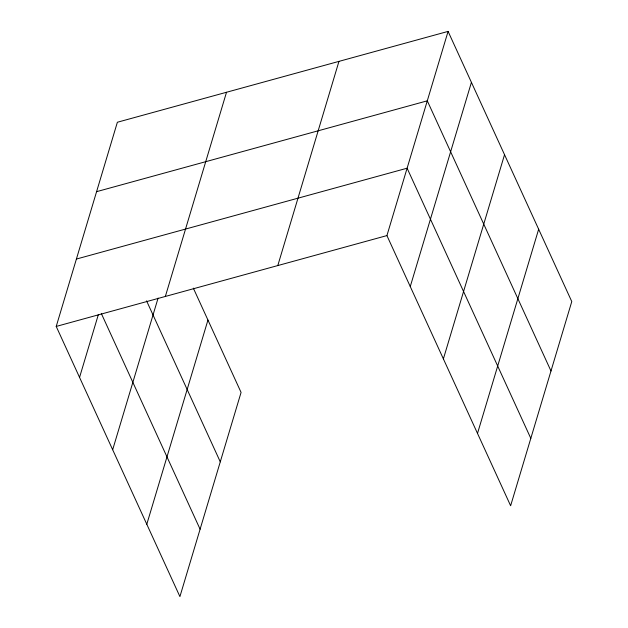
<?xml version="1.0" encoding="UTF-8"?>
<svg xmlns="http://www.w3.org/2000/svg" width="628" height="628" viewBox="0 0 628 628"><rect width="100%" height="100%" fill="white"/><g stroke="black" fill="none" stroke-linecap="round" stroke-linejoin="round"><path stroke-width="0.94" d="M193.33 288.134L241.074 392.414L179.914 596.6L56.222 326.434L117.373 122.248L448.086 31.4L571.778 301.566L510.627 505.752L386.926 235.586L448.086 31.4M79.552 377.389L98.329 314.691M112.671 449.726L158.091 298.08M165.352 296.455L226.512 92.269M146.795 524.262L207.946 320.076M277.796 265.566L338.955 61.379M410.265 286.541L471.416 82.362M443.384 358.886L504.535 154.7M477.508 433.414L538.659 229.228M96.586 191.666L427.291 100.825L550.984 370.991M76.404 259.05L407.109 168.202L530.809 438.375M56.222 326.434L386.926 235.586M146.567 300.851L220.279 461.839M101.344 313.537L200.097 529.216"/></g></svg>
